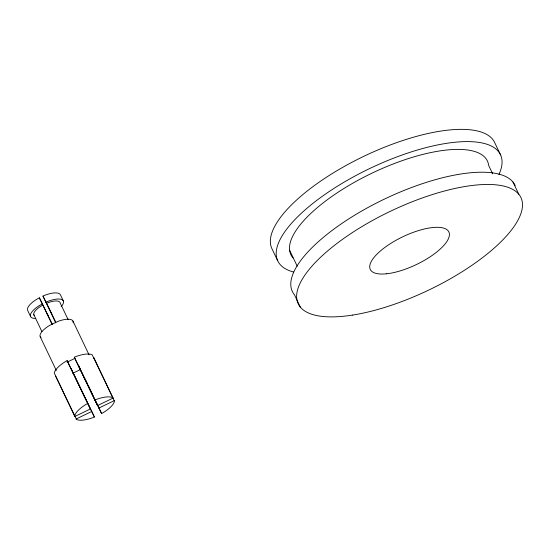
<?xml version="1.0" encoding="UTF-8"?>
<svg xmlns="http://www.w3.org/2000/svg" width="550" height="550" viewBox="0 0 550 550"><rect width="100%" height="100%" fill="white"/><g stroke="black" fill="none" stroke-linecap="round" stroke-linejoin="round"><path stroke-width="0.82" d="M30.621 316.601L27.699 310.482A18.143 6.442 -25.5 0 1 37.001 299.104L39.373 297.818L42.859 305.058L39.806 306.9A14.513 5.156 -25.5 0 0 34.306 315.576M42.295 303.944L39.923 305.229A18.143 6.442 -25.5 0 0 35.771 318.478M67.121 360.69L65.67 361.467A21.773 7.734 -25.5 0 0 54.271 373.017L74.786 416.494L90.338 409.014L67.121 360.69L94.394 417.01L92.874 417.649A21.773 7.734 -25.5 0 1 76.526 419.444L55.626 376.159M67.079 362.175L74.896 358.38M87.56 403.549L86.116 404.332A21.773 7.734 -25.5 0 0 74.718 415.876L74.786 416.494M72.717 373.271L80.561 369.538L78.368 365.221L101.585 413.552L103.036 412.768A21.773 7.734 -25.5 0 0 114.434 401.225L93.919 357.748L93.988 358.359M97.529 405.556L113.08 398.083L92.173 354.791A21.773 7.734 -25.5 0 0 75.824 356.586L74.312 357.232L97.529 405.556L74.312 357.232M76.072 419.018L91.616 411.544M98.814 408.086L114.366 400.606M55.742 322.788L42.976 296.093L45.464 295.034A18.143 6.442 -25.5 0 1 60.397 294.759L63.319 300.884M45.891 302.218L48.386 301.159A18.143 6.442 -25.5 0 1 61.181 306.625M94.758 400.091L96.271 399.444A21.773 7.734 -25.5 0 1 112.619 397.65L113.08 398.083M46.461 303.332L49.816 302.087A14.513 5.156 -25.5 0 1 60.239 303.105L68.097 319.571M42.976 296.093L51.274 312.778M51.638 313.541L51.074 312.428L55.715 322.156M39.373 297.818L52.119 323.888M47.479 314.16L48.042 315.274M71.177 368.679L94.394 417.01M500.555 154.873L494.711 142.629A123.365 43.807 -25.5 0 0 364.904 155.794A123.365 43.807 -25.5 0 0 271.851 248.504L277.688 260.748M512.971 182.029L518.815 194.274M492.669 173.848L488.654 165.426A108.852 38.658 -25.5 0 0 373.457 172.459A108.852 38.658 -25.5 0 0 293.006 257.902M289.589 250.195L297.254 266.269M300.314 307.072L294.477 294.821A123.365 43.807 -25.5 0 1 380.229 201.142A123.365 43.807 -25.5 0 1 515.164 185.508M72.958 321.09L89.017 354.764M85.161 379.108L87.347 383.701M88.076 385.234L92.826 395.182M94.648 399.004L101.585 413.552M42.859 305.058L52.14 324.514M33.694 314.38L41.903 331.588M40.253 336.813L56.32 370.487M293.618 272.051A123.365 43.807 -25.5 0 1 370.748 168.039A123.365 43.807 -25.5 0 1 498.926 174.515M41.009 337.686A18.143 6.442 -25.5 0 1 49.555 325.435L58.018 321.365A18.143 6.442 -25.5 0 1 73.157 322.843M352.55 315.088A123.365 43.807 -25.5 0 0 522.5 205.178A123.365 43.807 -25.5 0 0 353.643 231.756A123.365 43.807 -25.5 0 0 352.55 315.088M386.767 273.769A43.539 15.462 -25.5 0 0 449.281 236.019A43.539 15.462 -25.5 0 0 392.652 242.234A43.539 15.462 -25.5 0 0 386.767 273.769"/></g></svg>
